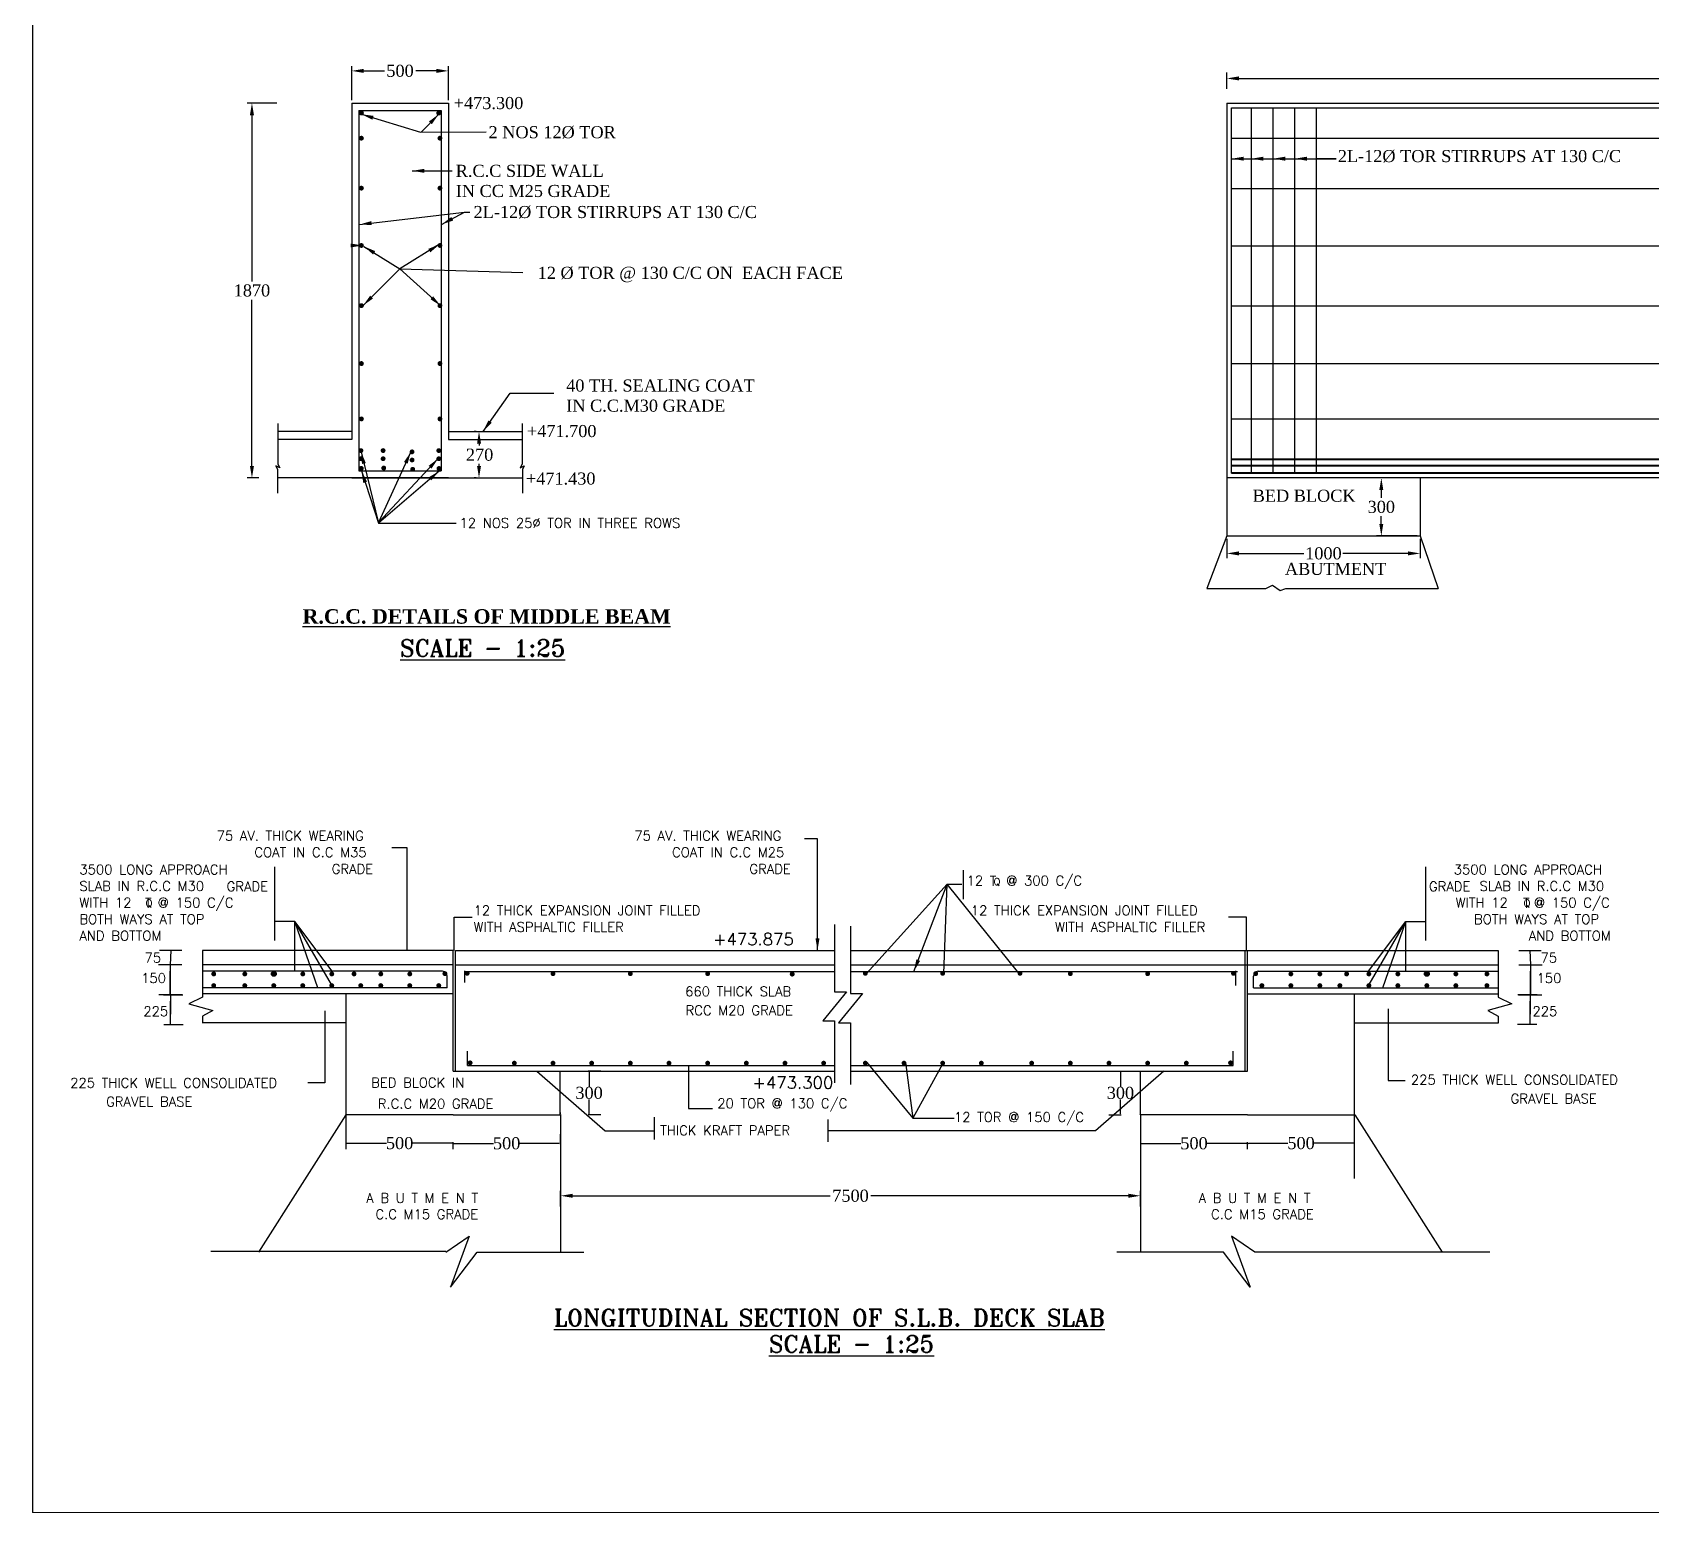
# Model space of a CAD drawing. Header units: millimetres. Extents: x 80 to 6605, y -615 to 2491.
# Drawn here: x 5576.1 to 5911.2, y -615.2 to -308.7 of the extents above; entities that cross this region are included whole.
import ezdxf

# ---------------------------------------------------------------- set-up
doc = ezdxf.new("R2010")
doc.units = ezdxf.units.MM
doc.layers.add('border', color=7, linetype='Continuous')
doc.styles.add('ROMANS', font='romans.shx', dxfattribs={"height": 2.5})
doc.styles.add('ROMANT', font='romant')
doc.styles.add('SIMPLEX', font='simplex.shx')
doc.styles.get("Standard").update_dxf_attribs({"font": 'times.ttf', "height": 2.5})
doc.styles.add('TNR_2.5', font='times.ttf', dxfattribs={"height": 2.5})
doc.dimstyles.new('ISO-25', dxfattribs={"dimtxt": 2.5, "dimasz": 2.5, "dimexe": 1.25, "dimexo": 0.625, "dimtad": 1, "dimlfac": 25, "dimtxsty": 'Standard', "dimcen": 2.5, "dimadec": 0, "dimazin": 0, "dimtfac": 1, "dimtmove": 0, "dimatfit": 3, "dimfxl": 1, "dimarcsym": 0})
doc.dimstyles.get("Standard").update_dxf_attribs({"dimtxt": 0.18, "dimasz": 0.18, "dimexe": 0.18, "dimexo": 0.0625, "dimgap": 0.09, "dimtad": 0, "dimtih": 1, "dimtoh": 1, "dimdec": 4, "dimzin": 0, "dimdsep": 46, "dimtxsty": 'Standard', "dimcen": 0.09, "dimadec": 0, "dimazin": 0, "dimtfac": 1, "dimtdec": 4, "dimtofl": 0, "dimtmove": 0, "dimatfit": 3, "dimfxl": 1, "dimtolj": 1, "dimtzin": 0, "dimarcsym": 0})
doc.dimstyles.new('STYLE_ESH', dxfattribs={"dimtxt": 2.5, "dimasz": 2.5, "dimexe": 1, "dimexo": 0.625, "dimtad": 0, "dimtih": 1, "dimtoh": 1, "dimdec": 0, "dimlfac": 100, "dimzin": 9, "dimdsep": 46, "dimtxsty": 'TNR_2.5', "dimcen": 2.5, "dimadec": 0, "dimazin": 2, "dimtfac": 1, "dimtdec": 0, "dimtofl": 0, "dimtmove": 2, "dimatfit": 3, "dimfxl": 1, "dimarcsym": 0})

# ---------------------------------------------------------------- blocks, each defined once
blk = doc.blocks.new('*D171')
at = {"color": 0, "lineweight": -2, "transparency": 16777216}
for p, q in [((5685.39, -551.79), (5685.39, -548.57)), ((5805.39, -551.79), (5805.39, -548.57)), ((5687.89, -549.57), (5741.21, -549.57)), ((5802.89, -549.57), (5749.57, -549.57))]:
    blk.add_line(p, q, dxfattribs=at)
at = {"color": 0, "transparency": 16777216}
for points in [[(5687.89, -549.15), (5687.89, -549.98), (5685.39, -549.57)], [(5802.89, -549.15), (5802.89, -549.98), (5805.39, -549.57)]]:
    blk.add_solid(points, dxfattribs=at)
at = {"layer": 'Defpoints', "color": 0, "transparency": 16777216}
for p in [(5685.39, -552.41), (5805.39, -549.57), (5805.39, -552.41)]:
    blk.add_point(p, dxfattribs=at)
at = {"color": 0, "transparency": 16777216, "insert": (5745.39, -549.57), "char_height": 2.5, "attachment_point": 5, "style": 'TNR_2.5'}
blk.add_mtext('7500', dxfattribs=at)
blk = doc.blocks.new('*D172')
at = {"color": 0, "lineweight": -2, "transparency": 16777216}
for p, q in [((5693.69, -523.78), (5691.11, -523.78)), ((5691.29, -523.96), (5691.29, -526.92)), ((5691.29, -532.6), (5691.29, -529.64)), ((5693.69, -532.78), (5691.11, -532.78))]:
    blk.add_line(p, q, dxfattribs=at)
at = {"color": 0, "transparency": 16777216}
for points in [[(5691.26, -523.96), (5691.32, -523.96), (5691.29, -523.78)], [(5691.26, -532.6), (5691.32, -532.6), (5691.29, -532.78)]]:
    blk.add_solid(points, dxfattribs=at)
at = {"layer": 'Defpoints', "color": 0, "transparency": 16777216}
for p in [(5691.29, -523.78), (5693.75, -523.78), (5693.75, -532.78)]:
    blk.add_point(p, dxfattribs=at)
at = {"color": 0, "transparency": 16777216, "insert": (5691.29, -528.28), "char_height": 2.5, "attachment_point": 5}
blk.add_mtext('\\A1;300', dxfattribs=at)
blk = doc.blocks.new('*D173')
at = {"color": 0, "lineweight": -2, "transparency": 16777216}
for p, q in [((5641.01, -539.91), (5641.01, -538.5)), ((5641.19, -538.68), (5649.37, -538.68)), ((5662.97, -538.68), (5654.78, -538.68)), ((5663.15, -539.91), (5663.15, -538.5))]:
    blk.add_line(p, q, dxfattribs=at)
at = {"color": 0, "transparency": 16777216}
for points in [[(5641.19, -538.65), (5641.19, -538.71), (5641.01, -538.68)], [(5662.97, -538.65), (5662.97, -538.71), (5663.15, -538.68)]]:
    blk.add_solid(points, dxfattribs=at)
at = {"layer": 'Defpoints', "color": 0, "transparency": 16777216}
for p in [(5641.01, -538.68), (5641.01, -539.97), (5663.15, -539.97)]:
    blk.add_point(p, dxfattribs=at)
at = {"color": 0, "transparency": 16777216, "insert": (5652.08, -538.68), "char_height": 2.5, "attachment_point": 5}
blk.add_mtext('\\A1;500', dxfattribs=at)
blk = doc.blocks.new('*D174')
at = {"color": 0, "lineweight": -2, "transparency": 16777216}
for p, q in [((5663.15, -538.72), (5663.15, -538.9)), ((5663.33, -538.72), (5671.52, -538.72)), ((5685.13, -538.72), (5676.93, -538.72)), ((5685.31, -536.84), (5685.31, -538.9))]:
    blk.add_line(p, q, dxfattribs=at)
at = {"color": 0, "transparency": 16777216}
for points in [[(5663.33, -538.69), (5663.33, -538.75), (5663.15, -538.72)], [(5685.13, -538.69), (5685.13, -538.75), (5685.31, -538.72)]]:
    blk.add_solid(points, dxfattribs=at)
at = {"layer": 'Defpoints', "color": 0, "transparency": 16777216}
for p in [(5663.15, -538.66), (5685.31, -536.78), (5685.31, -538.72)]:
    blk.add_point(p, dxfattribs=at)
at = {"color": 0, "transparency": 16777216, "insert": (5674.23, -538.72), "char_height": 2.5, "attachment_point": 5}
blk.add_mtext('\\A1;500', dxfattribs=at)
blk = doc.blocks.new('*D175')
at = {"color": 0, "lineweight": -2, "transparency": 16777216}
for p, q in [((5667.89, -391.38), (5667.51, -391.38)), ((5668.51, -393.88), (5668.51, -394.28)), ((5668.51, -398.48), (5668.51, -398.08)), ((5667.89, -400.98), (5667.51, -400.98))]:
    blk.add_line(p, q, dxfattribs=at)
at = {"color": 0, "transparency": 16777216}
for points in [[(5668.1, -393.88), (5668.93, -393.88), (5668.51, -391.38)], [(5668.1, -398.48), (5668.93, -398.48), (5668.51, -400.98)]]:
    blk.add_solid(points, dxfattribs=at)
at = {"layer": 'Defpoints', "color": 0, "transparency": 16777216}
for p in [(5668.51, -391.38), (5668.51, -400.98), (5668.51, -400.98)]:
    blk.add_point(p, dxfattribs=at)
at = {"color": 0, "transparency": 16777216, "insert": (5668.63, -396.18), "char_height": 2.5, "attachment_point": 5, "style": 'TNR_2.5'}
blk.add_mtext('270', dxfattribs=at)
blk = doc.blocks.new('*D176')
at = {"color": 0, "lineweight": -2, "transparency": 16777216}
for p, q in [((5626.67, -323.38), (5620.52, -323.38)), ((5621.52, -325.88), (5621.52, -360.28)), ((5621.52, -398.48), (5621.52, -364.08)), ((5622.97, -400.98), (5620.52, -400.98))]:
    blk.add_line(p, q, dxfattribs=at)
at = {"color": 0, "transparency": 16777216}
for points in [[(5621.1, -325.88), (5621.94, -325.88), (5621.52, -323.38)], [(5621.1, -398.48), (5621.94, -398.48), (5621.52, -400.98)]]:
    blk.add_solid(points, dxfattribs=at)
at = {"layer": 'Defpoints', "color": 0, "transparency": 16777216}
for p in [(5627.29, -323.38), (5621.52, -400.98), (5623.59, -400.98)]:
    blk.add_point(p, dxfattribs=at)
at = {"color": 0, "transparency": 16777216, "insert": (5621.52, -362.18), "char_height": 2.5, "attachment_point": 5, "style": 'TNR_2.5'}
blk.add_mtext('1870', dxfattribs=at)
blk = doc.blocks.new('*D180')
at = {"color": 0, "lineweight": -2, "transparency": 16777216}
for p, q in [((5823.25, -320.43), (5823.25, -317.03)), ((5825.75, -318.28), (6178.66, -318.28)), ((6181.16, -320.43), (6181.16, -317.03))]:
    blk.add_line(p, q, dxfattribs=at)
at = {"color": 0, "transparency": 16777216}
for points in [[(5825.75, -317.86), (5825.75, -318.69), (5823.25, -318.28)], [(6178.66, -317.86), (6178.66, -318.69), (6181.16, -318.28)]]:
    blk.add_solid(points, dxfattribs=at)
at = {"layer": 'Defpoints', "color": 0, "transparency": 16777216}
for p in [(6181.16, -318.28), (5823.25, -321.06), (6181.16, -321.06)]:
    blk.add_point(p, dxfattribs=at)
at = {"color": 0, "transparency": 16777216, "insert": (6002.2, -316.38), "char_height": 2.5, "attachment_point": 5}
blk.add_mtext('12500', dxfattribs=at)
blk = doc.blocks.new('*D185')
at = {"color": 0, "lineweight": -2, "transparency": 16777216}
for p, q in [((5805.39, -536.84), (5805.39, -538.9)), ((5805.57, -538.72), (5813.76, -538.72)), ((5827.37, -538.72), (5819.17, -538.72)), ((5827.55, -538.72), (5827.55, -538.9))]:
    blk.add_line(p, q, dxfattribs=at)
at = {"color": 0, "transparency": 16777216}
for points in [[(5805.57, -538.69), (5805.57, -538.75), (5805.39, -538.72)], [(5827.37, -538.69), (5827.37, -538.75), (5827.55, -538.72)]]:
    blk.add_solid(points, dxfattribs=at)
at = {"layer": 'Defpoints', "color": 0, "transparency": 16777216}
for p in [(5805.39, -536.78), (5805.39, -538.72), (5827.55, -538.66)]:
    blk.add_point(p, dxfattribs=at)
at = {"color": 0, "transparency": 16777216, "insert": (5816.47, -538.72), "char_height": 2.5, "attachment_point": 5}
blk.add_mtext('\\A1;500', dxfattribs=at)
blk = doc.blocks.new('*D186')
at = {"color": 0, "lineweight": -2, "transparency": 16777216}
for p, q in [((5827.55, -539.91), (5827.55, -538.5)), ((5827.73, -538.68), (5835.91, -538.68)), ((5849.51, -538.68), (5841.32, -538.68)), ((5849.69, -539.91), (5849.69, -538.5))]:
    blk.add_line(p, q, dxfattribs=at)
at = {"color": 0, "transparency": 16777216}
for points in [[(5827.73, -538.65), (5827.73, -538.71), (5827.55, -538.68)], [(5849.51, -538.65), (5849.51, -538.71), (5849.69, -538.68)]]:
    blk.add_solid(points, dxfattribs=at)
at = {"layer": 'Defpoints', "color": 0, "transparency": 16777216}
for p in [(5849.69, -538.68), (5827.55, -539.97), (5849.69, -539.97)]:
    blk.add_point(p, dxfattribs=at)
at = {"color": 0, "transparency": 16777216, "insert": (5838.62, -538.68), "char_height": 2.5, "attachment_point": 5}
blk.add_mtext('\\A1;500', dxfattribs=at)
blk = doc.blocks.new('*D187')
at = {"color": 0, "lineweight": -2, "transparency": 16777216}
for p, q in [((5798.84, -523.78), (5801.42, -523.78)), ((5801.24, -523.96), (5801.24, -526.92)), ((5801.24, -532.6), (5801.24, -529.64)), ((5798.84, -532.78), (5801.42, -532.78))]:
    blk.add_line(p, q, dxfattribs=at)
at = {"color": 0, "transparency": 16777216}
for points in [[(5801.21, -523.96), (5801.27, -523.96), (5801.24, -523.78)], [(5801.21, -532.6), (5801.27, -532.6), (5801.24, -532.78)]]:
    blk.add_solid(points, dxfattribs=at)
at = {"layer": 'Defpoints', "color": 0, "transparency": 16777216}
for p in [(5798.78, -523.78), (5801.24, -523.78), (5798.78, -532.78)]:
    blk.add_point(p, dxfattribs=at)
at = {"color": 0, "transparency": 16777216, "insert": (5801.24, -528.28), "char_height": 2.5, "attachment_point": 5}
blk.add_mtext('\\A1;300', dxfattribs=at)
blk = doc.blocks.new('*D189')
at = {"color": 0, "lineweight": -2, "transparency": 16777216}
for p, q in [((5823.25, -413.61), (5823.25, -417.6)), ((5863.25, -413.61), (5863.25, -417.6)), ((5825.75, -416.6), (5839.22, -416.6)), ((5860.75, -416.6), (5847.29, -416.6))]:
    blk.add_line(p, q, dxfattribs=at)
at = {"color": 0, "transparency": 16777216}
for points in [[(5825.75, -416.18), (5825.75, -417.01), (5823.25, -416.6)], [(5860.75, -416.18), (5860.75, -417.01), (5863.25, -416.6)]]:
    blk.add_solid(points, dxfattribs=at)
at = {"layer": 'Defpoints', "color": 0, "transparency": 16777216}
for p in [(5823.25, -412.98), (5863.25, -412.98), (5823.25, -416.6)]:
    blk.add_point(p, dxfattribs=at)
at = {"color": 0, "transparency": 16777216, "insert": (5843.25, -416.6), "char_height": 2.5, "attachment_point": 5, "style": 'TNR_2.5'}
blk.add_mtext('1000', dxfattribs=at)
blk = doc.blocks.new('*D190')
at = {"color": 0, "lineweight": -2, "transparency": 16777216}
for p, q in [((5862.63, -400.98), (5854.23, -400.98)), ((5855.23, -403.48), (5855.23, -405.09)), ((5855.23, -410.48), (5855.23, -408.88)), ((5862.63, -412.98), (5854.23, -412.98))]:
    blk.add_line(p, q, dxfattribs=at)
at = {"color": 0, "transparency": 16777216}
for points in [[(5854.81, -403.48), (5855.64, -403.48), (5855.23, -400.98)], [(5854.81, -410.48), (5855.64, -410.48), (5855.23, -412.98)]]:
    blk.add_solid(points, dxfattribs=at)
at = {"layer": 'Defpoints', "color": 0, "transparency": 16777216}
for p in [(5863.25, -400.98), (5855.23, -412.98), (5863.25, -412.98)]:
    blk.add_point(p, dxfattribs=at)
at = {"color": 0, "transparency": 16777216, "insert": (5855.23, -406.98), "char_height": 2.5, "attachment_point": 5, "style": 'TNR_2.5'}
blk.add_mtext('300', dxfattribs=at)
blk = doc.blocks.new('*D218')
at = {"color": 0, "lineweight": -2, "transparency": 16777216}
for p, q in [((5642.17, -322.76), (5642.17, -315.71)), ((5644.67, -316.71), (5648.93, -316.71)), ((5659.67, -316.71), (5655.41, -316.71)), ((5662.17, -322.76), (5662.17, -315.71))]:
    blk.add_line(p, q, dxfattribs=at)
at = {"color": 0, "transparency": 16777216}
for points in [[(5644.67, -316.29), (5644.67, -317.13), (5642.17, -316.71)], [(5659.67, -316.29), (5659.67, -317.13), (5662.17, -316.71)]]:
    blk.add_solid(points, dxfattribs=at)
at = {"layer": 'Defpoints', "color": 0, "transparency": 16777216}
for p in [(5662.17, -316.71), (5642.17, -323.38), (5662.17, -323.38)]:
    blk.add_point(p, dxfattribs=at)
at = {"color": 0, "transparency": 16777216, "insert": (5652.17, -316.71), "char_height": 2.5, "attachment_point": 5, "style": 'TNR_2.5'}
blk.add_mtext('500', dxfattribs=at)

msp = doc.modelspace()

# ---------------------------------------------------------------- linework, layer by layer
at = {"color": 0}
for p, q in [((5576.08736, -25.15823), (5576.08736, -615.15823)), ((5642.16945, -323.38447), (5662.16945, -323.38447)), ((5642.16945, -323.38447), (5642.16945, -392.98447)), ((5643.66945, -324.88447), (5660.66945, -324.88447)), ((5643.66945, -324.88447), (5643.66945, -399.48447)), ((5660.66945, -324.88447), (5660.66945, -399.48447)), ((5662.16945, -323.38447), (5662.16945, -392.98447)), ((5823.2534, -323.38447), (6017.64165, -323.38447)), ((5823.2534, -323.38447), (6017.64165, -323.38447)), ((5823.2534, -323.38447), (5823.2534, -400.98447)), ((5824.2534, -324.38447), (6017.64165, -324.38447)), ((5824.2534, -399.98447), (5824.2534, -324.38447)), ((5828.33452, -399.98447), (5828.33452, -324.38447)), ((5832.83452, -399.98447), (5832.83452, -324.38447)), ((5837.33452, -399.98447), (5837.33452, -324.38447)), ((5841.83452, -399.98447), (5841.83452, -324.38447)), ((5824.2534, -330.6446), (6017.64165, -330.6446)), ((5824.2534, -341.04558), (6017.64165, -341.04558)), ((5824.2534, -352.9035), (6017.64165, -352.9035)), ((5824.2534, -365.33206), (6017.64165, -365.33206)), ((5824.2534, -377.31141), (6017.64165, -377.31141)), ((5626.86625, -389.70347), (5626.86625, -398.14972)), ((5642.16945, -391.38447), (5626.86625, -391.38447)), ((5662.16945, -391.38447), (5677.47264, -391.38447)), ((5677.47264, -389.70347), (5677.47264, -398.14972)), ((5824.2534, -388.75598), (6017.64165, -388.75598)), ((5642.16945, -392.98447), (5626.86625, -392.98447)), ((5662.16945, -392.98447), (5677.47264, -392.98447)), ((5627.29159, -398.87312), (5626.47791, -398.48438)), ((5626.47791, -398.48438), (5626.83169, -399.26186)), ((5626.86625, -398.14972), (5627.29159, -398.87312)), ((5677.47264, -398.14972), (5677.04731, -398.87312)), ((5677.04731, -398.87312), (5677.86099, -398.48438)), ((5677.86099, -398.48438), (5677.50721, -399.26186)), ((5626.83169, -399.26186), (5626.83169, -404.15624)), ((5662.16945, -400.98447), (5626.83169, -400.98447)), ((5642.16945, -400.98447), (5677.50721, -400.98447)), ((5643.66945, -399.48447), (5660.66945, -399.48447)), ((5677.50721, -399.26186), (5677.50721, -404.15624)), ((6017.64165, -400.98447), (5823.2534, -400.98447)), ((5823.2534, -400.98447), (5823.2534, -412.98447)), ((5863.2534, -400.98447), (5863.2534, -412.98447)), ((5823.2534, -412.98447), (5819.09409, -423.86526)), ((5823.2534, -412.98447), (5863.2534, -412.98447)), ((5849.61746, -412.98447), (5857.29194, -412.98447)), ((5863.2534, -412.98447), (5866.99112, -423.86526)), ((5819.09409, -423.86526), (5831.36008, -423.86526)), ((5831.36008, -423.86526), (5832.69292, -423.19349)), ((5832.69292, -423.19349), (5834.29802, -424.30097)), ((5834.29802, -424.30097), (5835.49159, -423.86526)), ((5835.49159, -423.86526), (5866.99112, -423.86526)), ((5626.26107, -496.72528), (5626.26107, -481.467)), ((5768.76375, -488.16855), (5768.76375, -482.17909)), ((5864.43471, -496.72528), (5864.43471, -481.467)), ((5742.0906, -493.41594), (5742.0906, -507.33136)), ((5745.38969, -493.78216), (5745.38969, -507.69758)), ((5607.03577, -498.76893), (5602.37453, -498.76893)), ((5604.70515, -498.76893), (5604.61544, -501.76893)), ((5663.14983, -498.76893), (5611.2632, -498.76893)), ((5611.2632, -498.76893), (5611.2632, -508.48003)), ((5663.14983, -523.78216), (5663.14983, -498.76893)), ((5663.62983, -498.78216), (5742.0906, -498.78216)), ((5663.62983, -523.78216), (5663.62983, -498.78216)), ((5745.38969, -498.78216), (5827.54595, -498.78216)), ((5827.06595, -523.78216), (5827.06595, -498.78216)), ((5827.54595, -498.76893), (5879.43259, -498.76893)), ((5827.54595, -523.78216), (5827.54595, -498.76893)), ((5879.43259, -498.76893), (5879.43259, -508.48003)), ((5883.66001, -498.76893), (5888.32125, -498.76893)), ((5885.99063, -498.76893), (5886.08034, -501.76893)), ((5607.03577, -501.76893), (5602.19511, -501.76893)), ((5604.61544, -501.76893), (5604.61544, -507.75712)), ((5663.14983, -501.76893), (5611.2632, -501.76893)), ((5663.62983, -501.78216), (5742.0906, -501.78216)), ((5745.38969, -501.78216), (5827.54595, -501.78216)), ((5827.54595, -501.76893), (5879.43259, -501.76893)), ((5883.66001, -501.76893), (5888.50067, -501.76893)), ((5886.08034, -501.76893), (5886.08034, -507.75712)), ((5660.94983, -503.10257), (5611.2632, -503.10257)), ((5661.94983, -506.55712), (5661.94983, -504.10257)), ((5665.60036, -505.44889), (5665.60036, -502.98735)), ((5665.62983, -503.1286), (5742.0906, -503.1286)), ((5745.38969, -503.1286), (5825.45758, -503.1286)), ((5825.09542, -506.05735), (5825.09542, -502.98735)), ((5828.74595, -506.55712), (5828.74595, -504.10257)), ((5829.74595, -503.10257), (5879.43259, -503.10257)), ((5607.08258, -507.96064), (5602.24192, -507.96064)), ((5603.23184, -507.95679), (5607.22952, -507.95679)), ((5611.2632, -508.48003), (5608.44653, -509.85784)), ((5661.94983, -506.55712), (5611.2632, -506.55712)), ((5663.14983, -507.75712), (5611.2632, -507.75712)), ((5641.00858, -539.90733), (5641.00858, -507.75712)), ((5744.57372, -507.33136), (5739.6251, -513.37395)), ((5742.0906, -507.33136), (5744.57372, -507.33136)), ((5747.87281, -507.69758), (5742.92418, -513.74017)), ((5745.38969, -507.69758), (5747.87281, -507.69758)), ((5827.54595, -507.75712), (5879.43259, -507.75712)), ((5828.74595, -506.55712), (5879.43259, -506.55712)), ((5849.68721, -545.98216), (5849.68721, -507.75712)), ((5879.43259, -508.48003), (5882.24925, -509.85784)), ((5887.46395, -507.95679), (5883.46626, -507.95679)), ((5883.6132, -507.96064), (5888.45386, -507.96064)), ((5608.44653, -509.85784), (5613.45988, -511.19429)), ((5613.45988, -511.19429), (5611.2632, -512.36295)), ((5611.2632, -512.36295), (5611.2632, -513.86602)), ((5882.24925, -509.85784), (5877.2359, -511.19429)), ((5877.2359, -511.19429), (5879.43259, -512.36295)), ((5879.43259, -512.36295), (5879.43259, -513.86602)), ((5603.27865, -514.1485), (5607.27633, -514.1485)), ((5641.00858, -513.75712), (5611.2632, -513.75712)), ((5739.6251, -513.37395), (5742.0906, -513.37395)), ((5742.0906, -513.37395), (5742.0906, -526.19156)), ((5742.92418, -513.74017), (5745.38969, -513.74017)), ((5745.38969, -513.74017), (5745.38969, -526.55778)), ((5849.68721, -513.75712), (5879.43259, -513.75712)), ((5887.41714, -514.1485), (5883.41945, -514.1485)), ((5666.09452, -522.58216), (5666.09452, -519.64629)), ((5666.09452, -522.58216), (5742.0906, -522.58216)), ((5745.38969, -522.58216), (5824.60126, -522.58216)), ((5824.60126, -522.58216), (5824.60126, -519.64629)), ((5663.14983, -523.78216), (5742.0906, -523.78216)), ((5663.62983, -523.78216), (5742.0906, -523.78216)), ((5685.30609, -532.78216), (5685.30609, -523.78216)), ((5805.38969, -532.78216), (5805.38969, -523.78216)), ((5640.96202, -532.78216), (5622.89496, -561.26161)), ((5663.14983, -532.78216), (5641.00858, -532.78216)), ((5663.14983, -532.78216), (5685.38969, -532.78216)), ((5704.84288, -537.90328), (5704.84288, -533.29221)), ((5740.76086, -538.4073), (5740.76086, -533.79623)), ((5827.54595, -532.78216), (5805.30609, -532.78216)), ((5827.54595, -532.78216), (5849.68721, -532.78216)), ((5849.73376, -532.78216), (5867.80082, -561.26161)), ((5661.61158, -561.26161), (5666.4866, -557.90616)), ((5666.4866, -557.90616), (5662.58658, -568.50378)), ((5829.0842, -561.26161), (5824.20919, -557.90616)), ((5824.20919, -557.90616), (5828.1092, -568.50378)), ((5612.9961, -561.02812), (5661.61158, -561.02812)), ((5662.58658, -568.50378), (5668.1116, -561.26161)), ((5668.1116, -561.26161), (5690.17669, -561.26161)), ((5822.58418, -561.26161), (5800.51909, -561.26161)), ((5828.1092, -568.50378), (5822.58418, -561.26161)), ((5877.69968, -561.26161), (5829.0842, -561.26161))]:
    msp.add_line(p, q, dxfattribs=at)
at = {"color": 0, "lineweight": 40}
for p, q in [((6017.64165, -397.17243), (5824.2534, -397.17243)), ((6017.64165, -398.48447), (5824.2534, -398.48447)), ((6017.64165, -399.98447), (5824.2534, -399.98447))]:
    msp.add_line(p, q, dxfattribs=at)
at = {"color": 0, "ltscale": 0.5}
for p, q in [((5647.67995, -410.30501), (5663.76457, -410.30501)), ((5745.38969, -523.78216), (5827.54595, -523.78216)), ((5685.38969, -532.78216), (5685.38969, -561.26161)), ((5805.38969, -532.78216), (5805.38969, -561.26161))]:
    msp.add_line(p, q, dxfattribs=at)
at = {"color": 0, "const_width": 0.5}
for points in [[(5644.17808, -325.68854, 1), (5644.17808, -325.18854, 1)], [(5660.17108, -325.68854, 1), (5660.17108, -325.18854, 1)], [(5644.17808, -330.8946, 1), (5644.17808, -330.3946, 1)], [(5660.41945, -330.8946, 1), (5660.41945, -330.3946, 1)], [(5644.17808, -341.23471, 1), (5644.17808, -340.73471, 1)], [(5660.41945, -341.23471, 1), (5660.41945, -340.73471, 1)], [(5644.17808, -353.10177, 1), (5644.17808, -352.60177, 1)], [(5660.41945, -353.10177, 1), (5660.41945, -352.60177, 1)], [(5644.17808, -365.55449, 1), (5644.17808, -365.05449, 1)], [(5660.41945, -365.55449, 1), (5660.41945, -365.05449, 1)], [(5644.17808, -377.54372, 1), (5644.17808, -377.04372, 1)], [(5660.41945, -377.54372, 1), (5660.41945, -377.04372, 1)], [(5644.17808, -389.00479, 1), (5644.17808, -388.50479, 1)], [(5660.41945, -389.00479, 1), (5660.41945, -388.50479, 1)], [(5644.06938, -395.56134, 1), (5644.06938, -395.06134, 1)], [(5648.66422, -395.55842, 1), (5648.66422, -395.05842, 1)], [(5654.6588, -395.82268, 1), (5654.6588, -395.32268, 1)], [(5660.18722, -395.56134, 1), (5660.18722, -395.06134, 1)], [(5644.06938, -397.25169, 1), (5644.06938, -396.75169, 1)], [(5644.149, -399.25055, 1), (5644.149, -398.75055, 1)], [(5648.66422, -397.24877, 1), (5648.66422, -396.74877, 1)], [(5648.79659, -399.17604, 1), (5648.79659, -398.67604, 1)], [(5654.6588, -397.51302, 1), (5654.6588, -397.01302, 1)], [(5654.79117, -399.44029, 1), (5654.79117, -398.94029, 1)], [(5660.18722, -397.25169, 1), (5660.18722, -396.75169, 1)], [(5660.21821, -399.26412, 1), (5660.21821, -398.76412, 1)], [(5613.3662, -503.65547, 1), (5613.8662, -503.65547, 1)], [(5613.3662, -506.05712, 1), (5613.8662, -506.05712, 1)], [(5619.79285, -503.65435, 1), (5620.29285, -503.65435, 1)], [(5619.79285, -506.056, 1), (5620.29285, -506.056, 1)], [(5625.79285, -503.65435, 1), (5626.29285, -503.65435, 1)], [(5625.79285, -506.056, 1), (5626.29285, -506.056, 1)], [(5631.79285, -503.65435, 1), (5632.29285, -503.65435, 1)], [(5631.79285, -506.056, 1), (5632.29285, -506.056, 1)], [(5637.79285, -503.65435, 1), (5638.29285, -503.65435, 1)], [(5637.79285, -506.056, 1), (5638.29285, -506.056, 1)], [(5642.40413, -503.65435, 1), (5642.90413, -503.65435, 1)], [(5643.79285, -506.056, 1), (5644.29285, -506.056, 1)], [(5647.9341, -503.65435, 1), (5648.4341, -503.65435, 1)], [(5647.9341, -506.056, 1), (5648.4341, -506.056, 1)], [(5653.9341, -503.65435, 1), (5654.4341, -503.65435, 1)], [(5653.9341, -506.056, 1), (5654.4341, -506.056, 1)], [(5659.9341, -506.056, 1), (5660.4341, -506.056, 1)], [(5661.20158, -503.57986, 1), (5661.70158, -503.57986, 1)], [(5665.81519, -503.53424, 1), (5666.31519, -503.53424, 1)], [(5683.5744, -503.59934, 1), (5684.0744, -503.59934, 1)], [(5699.5744, -503.59934, 1), (5700.0744, -503.59934, 1)], [(5715.5744, -503.59934, 1), (5716.0744, -503.59934, 1)], [(5733.06816, -503.68699, 1), (5733.56816, -503.68699, 1)], [(5748.21053, -503.52603, 1), (5748.71053, -503.52603, 1)], [(5764.21053, -503.52603, 1), (5764.71053, -503.52603, 1)], [(5780.21053, -503.52603, 1), (5780.71053, -503.52603, 1)], [(5791.12138, -503.59934, -1), (5790.62138, -503.59934, -1)], [(5807.12138, -503.59934, -1), (5806.62138, -503.59934, -1)], [(5824.88059, -503.53424, -1), (5824.38059, -503.53424, -1)], [(5829.49421, -503.57986, -1), (5828.99421, -503.57986, -1)], [(5830.76168, -506.056, -1), (5830.26168, -506.056, -1)], [(5836.76168, -503.65435, -1), (5836.26168, -503.65435, -1)], [(5836.76168, -506.056, -1), (5836.26168, -506.056, -1)], [(5842.76168, -503.65435, -1), (5842.26168, -503.65435, -1)], [(5842.76168, -506.056, -1), (5842.26168, -506.056, -1)], [(5846.90294, -506.056, -1), (5846.40294, -506.056, -1)], [(5848.29165, -503.65435, -1), (5847.79165, -503.65435, -1)], [(5852.90294, -503.65435, -1), (5852.40294, -503.65435, -1)], [(5852.90294, -506.056, -1), (5852.40294, -506.056, -1)], [(5858.90294, -503.65435, -1), (5858.40294, -503.65435, -1)], [(5858.90294, -506.056, -1), (5858.40294, -506.056, -1)], [(5864.90294, -503.65435, -1), (5864.40294, -503.65435, -1)], [(5864.90294, -506.056, -1), (5864.40294, -506.056, -1)], [(5870.90294, -503.65435, -1), (5870.40294, -503.65435, -1)], [(5870.90294, -506.056, -1), (5870.40294, -506.056, -1)], [(5877.32958, -503.65547, -1), (5876.82958, -503.65547, -1)], [(5877.32958, -506.05712, -1), (5876.82958, -506.05712, -1)], [(5666.42, -522.04935, 1), (5666.92, -522.04935, 1)], [(5675.5744, -522.11445, 1), (5676.0744, -522.11445, 1)], [(5683.5744, -522.11445, 1), (5684.0744, -522.11445, 1)], [(5691.5744, -522.11445, 1), (5692.0744, -522.11445, 1)], [(5699.5744, -522.11445, 1), (5700.0744, -522.11445, 1)], [(5707.5744, -522.11445, 1), (5708.0744, -522.11445, 1)], [(5715.5744, -522.11445, 1), (5716.0744, -522.11445, 1)], [(5723.5744, -522.11445, 1), (5724.0744, -522.11445, 1)], [(5731.5744, -522.11445, 1), (5732.0744, -522.11445, 1)], [(5739.5744, -522.11445, 1), (5740.0744, -522.11445, 1)], [(5748.21053, -522.11445, 1), (5748.71053, -522.11445, 1)], [(5756.21053, -522.11445, 1), (5756.71053, -522.11445, 1)], [(5764.21053, -522.11445, 1), (5764.71053, -522.11445, 1)], [(5772.21053, -522.11445, 1), (5772.71053, -522.11445, 1)], [(5783.12138, -522.11445, -1), (5782.62138, -522.11445, -1)], [(5791.12138, -522.11445, -1), (5790.62138, -522.11445, -1)], [(5799.12138, -522.11445, -1), (5798.62138, -522.11445, -1)], [(5807.12138, -522.11445, -1), (5806.62138, -522.11445, -1)], [(5815.12138, -522.11445, -1), (5814.62138, -522.11445, -1)], [(5824.27578, -522.04935, -1), (5823.77578, -522.04935, -1)]]:
    msp.add_lwpolyline(points, format="xyb", close=True, dxfattribs=at)
at = {"color": 0}
msp.add_lwpolyline([(5830.83452, -334.89028), (5837.33452, -334.89028), (5841.83452, -334.89028)], dxfattribs=at)
for centre in [(5626.04805, -503.64326), (5864.64773, -503.64326)]:
    msp.add_circle(centre, 0.49988, dxfattribs=at)
for centre, start, end in [((5660.94983, -504.10257), 0, 90), ((5829.74595, -504.10257), 90, 180), ((5686.30609, -532.36268), 180, 197.4415508), ((5804.38969, -532.36268), 342.5584492, 0)]:
    msp.add_arc(centre, 1, start, end, dxfattribs=at)
at = {"layer": 'border', "color": 0, "lineweight": 5}
for p, q in [((5576.08736, -15.15823), (5576.08736, -615.15823)), ((5576.08736, -615.15823), (6436.08736, -615.15823))]:
    msp.add_line(p, q, dxfattribs=at)

# ---------------------------------------------------------------- texts
at = {"color": 0}
for s, p in [('BED BLOCK', (5828.61087, -405.90477)), ('ABUTMENT', (5835.286, -421.05782))]:
    msp.add_text(s, height=2.5, dxfattribs=at).set_placement(p)
for s, height, style, p in [('%%USCALE - 1:25', 3.5, 'ROMANT', (5652.1647, -437.93947)), ('75 AV. THICK WEARING', 2, 'SIMPLEX', (5614.222, -476.03872)), ('75 AV. THICK WEARING', 2, 'SIMPLEX', (5700.64971, -476.03872)), ('COAT IN C.C M35', 2, 'SIMPLEX', (5622.02202, -479.46729)), ('COAT IN C.C M25', 2, 'SIMPLEX', (5708.44973, -479.46729)), ('3500 LONG APPROACH', 2, 'SIMPLEX', (5585.81119, -483.03246)), ('GRADE', 2, 'SIMPLEX', (5638.0333, -482.9137)), ('GRADE', 2, 'SIMPLEX', (5724.46101, -482.9137)), ('3500 LONG APPROACH', 2, 'SIMPLEX', (5870.21792, -483.03246)), ('SLAB IN R.C.C M30', 2, 'SIMPLEX', (5585.81119, -486.46103)), ('GRADE', 2, 'SIMPLEX', (5616.28124, -486.54099)), ('12   @ 300 C/C', 2, 'SIMPLEX', (5769.41634, -485.3339)), ('T ', 2, 'SIMPLEX', (5774.20548, -485.39045)), ('Q', 1.5, 'SIMPLEX', (5774.96957, -485.29835)), ('GRADE', 2, 'SIMPLEX', (5865.08121, -486.54099)), ('SLAB IN R.C.C M30', 2, 'SIMPLEX', (5875.55126, -486.46103)), ('WITH 12   @ 150 C/C', 2, 'SIMPLEX', (5585.81119, -489.88961)), ('T ', 2, 'SIMPLEX', (5599.38944, -489.97293)), ('Q', 1.5, 'SIMPLEX', (5599.49155, -489.74853)), ('WITH 12   @ 150 C/C', 2, 'SIMPLEX', (5870.59888, -489.88961)), ('T ', 2, 'SIMPLEX', (5884.55741, -489.97293)), ('Q', 1.5, 'SIMPLEX', (5884.64578, -489.74853)), ('BOTH WAYS AT TOP', 2, 'SIMPLEX', (5585.81119, -493.31818)), ('12 THICK EXPANSION JOINT FILLED', 2, 'SIMPLEX', (5667.37808, -491.5082)), ('12 THICK EXPANSION JOINT FILLED', 2, 'SIMPLEX', (5770.27008, -491.5082)), ('BOTH WAYS AT TOP', 2, 'SIMPLEX', (5874.4084, -493.31818)), ('AND BOTTOM', 2, 'SIMPLEX', (5585.81119, -496.74675)), ('WITH ASPHALTIC FILLER', 2, 'SIMPLEX', (5667.37808, -494.93677)), ('+473.875', 2.5, 'ROMANS', (5716.93592, -497.69562)), ('WITH ASPHALTIC FILLER', 2, 'SIMPLEX', (5787.69865, -494.93677)), ('AND BOTTOM', 2, 'SIMPLEX', (5885.74173, -496.74675)), ('75', 2, 'SIMPLEX', (5599.29047, -501.27972)), ('75', 2, 'SIMPLEX', (5888.16721, -501.27972)), ('150', 2, 'SIMPLEX', (5598.58769, -505.51903)), ('150', 2, 'SIMPLEX', (5887.34618, -505.51903)), ('660 THICK SLAB', 2, 'SIMPLEX', (5711.16318, -508.27638)), ('225', 2, 'SIMPLEX', (5599.05164, -512.36295)), ('RCC M20 GRADE', 2, 'SIMPLEX', (5711.25193, -512.1853)), ('225', 2, 'SIMPLEX', (5886.50129, -512.36295)), ('225 THICK WELL CONSOLIDATED', 2, 'SIMPLEX', (5583.89704, -527.19295)), ('BED BLOCK IN ', 2, 'SIMPLEX', (5646.19132, -527.13768)), ('+473.300', 2.5, 'ROMANS', (5725.10751, -527.39486)), ('225 THICK WELL CONSOLIDATED', 2, 'SIMPLEX', (5861.34122, -526.56264)), ('GRAVEL BASE', 2, 'SIMPLEX', (5591.35187, -531.08207)), ('20 TOR @ 130 C/C', 2, 'SIMPLEX', (5717.82489, -531.43717)), ('GRAVEL BASE', 2, 'SIMPLEX', (5881.98163, -530.45177)), (' R.C.C M20 GRADE', 2, 'SIMPLEX', (5646.19132, -531.52048)), ('12 TOR @ 150 C/C', 2, 'SIMPLEX', (5766.78821, -534.28978)), ('THICK KRAFT PAPER', 2, 'SIMPLEX', (5705.98838, -537.03641)), ('A B U T M E N T', 2, 'SIMPLEX', (5645.17899, -551.02228)), ('A B U T M E N T', 2, 'SIMPLEX', (5817.42155, -551.02228)), ('C.C M15 GRADE', 2, 'SIMPLEX', (5647.07931, -554.38841)), ('C.C M15 GRADE', 2, 'SIMPLEX', (5819.99742, -554.38841)), ('%%ULONGITUDINAL SECTION OF S.L.B. DECK SLAB', 3.5, 'ROMANT', (5684.01756, -576.55646)), ('%%USCALE - 1:25', 3.5, 'ROMANT', (5728.48872, -581.999))]:
    msp.add_text(s, height=height, dxfattribs=dict(at, style=style)).set_placement(p)
at = {"color": 0, "char_height": 2.5, "attachment_point": 1}
for s, insert, width in [('+473.300', (5663.27535, -322.11885), 26.0851), ('2 NOS 12%%C TOR', (5670.4896, -328.15107), 26.0851), ('2L-12%%C TOR STIRRUPS AT 130 C/C', (5846.22283, -333.09532), 90.9920635), ('R.C.C SIDE WALL \\PIN CC M25 GRADE', (5663.69464, -336.15273), 44.8520478), ('2L-12%%C TOR STIRRUPS AT 130 C/C ', (5667.38478, -344.67142), 90.9920635), ('12 %%C TOR @ 130 C/C ON  EACH FACE', (5680.64719, -357.26202), 112.5587955), ('40 TH. SEALING COAT\\PIN C.C.M30 GRADE ', (5686.5575, -380.59292), 90.9920635), ('+471.700', (5678.42434, -390.0199), 26.0851), ('+471.430', (5678.2151, -399.85032), 26.0851)]:
    msp.add_mtext(s, dxfattribs=dict(at, insert=insert, width=width))
at = {"color": 0, "insert": (5664.4713, -409.2964), "char_height": 2, "attachment_point": 1, "style": 'SIMPLEX'}
msp.add_mtext('12 NOS 25%%C TOR IN THREE ROWS', dxfattribs=at)
at = {"color": 0, "insert": (5632.00644, -428.14309), "char_height": 3, "attachment_point": 1}
msp.add_mtext('{\\fTimes New Roman|b1|i0|c0|p18;\\LR.C.C. DETAILS OF MIDDLE BEAM}', dxfattribs=at)

# ---------------------------------------------------------------- dimensions: what is measured, and where the dimension line sits
at = {"color": 0}
for base, p1, p2, text, dimstyle, picture, middle in [((6181.15596, -318.27793), (5823.2534, -321.05561), (6181.15596, -321.05561), '12500', 'ISO-25', '*D180', (6002.20468, -316.3813)), ((5662.16945, -316.71025), (5642.16945, -323.38447), (5662.16945, -323.38447), '500', 'STYLE_ESH', '*D218', (5652.16945, -316.71025)), ((5823.2534, -416.59763), (5863.2534, -412.98447), (5823.2534, -412.98447), '1000', 'STYLE_ESH', '*D189', (5843.2534, -416.59763)), ((5805.38969, -549.56613), (5685.38969, -552.41353), (5805.38969, -552.41353), '7500', 'STYLE_ESH', '*D171', (5745.38969, -549.56613))]:
    dim = msp.add_linear_dim(base=base, p1=p1, p2=p2, text=text, dimstyle=dimstyle, dxfattribs=at)
    dim.commit()
    dim.dimension.update_dxf_attribs({"geometry": picture, "text_midpoint": middle})
for base, p1, p2, text, picture, middle in [((5621.51946, -400.98447), (5627.29237, -323.38447), (5623.59342, -400.98447), '1870', '*D176', (5621.51946, -362.18447)), ((5855.22689, -412.98447), (5863.2534, -400.98447), (5863.2534, -412.98447), '300', '*D190', (5855.22689, -406.98447))]:
    dim = msp.add_linear_dim(base=base, p1=p1, p2=p2, angle=90, text=text, dimstyle='STYLE_ESH', dxfattribs=at)
    dim.commit()
    dim.dimension.update_dxf_attribs({"geometry": picture, "text_midpoint": middle})
dim = msp.add_linear_dim(base=(5668.51253, -400.98447), p1=(5668.51253, -391.38447), p2=(5668.51253, -400.98447), angle=90, text='270', dimstyle='STYLE_ESH', dxfattribs=at)
dim.commit()
dim.dimension.update_dxf_attribs({"geometry": '*D175', "text_midpoint": (5668.63483, -396.17599), "dimtype": 160})
for base, p1, p2, angle, text, picture, middle in [((5691.28684, -523.78216), (5693.75401, -532.78216), (5693.75401, -523.78216), 90, '300', '*D172', (5691.28684, -528.28216)), ((5801.24236, -523.78216), (5798.77519, -532.78216), (5798.77519, -523.78216), 90, '300', '*D187', (5801.24236, -528.28216)), ((5805.38969, -538.71983), (5827.54595, -538.66092), (5805.38969, -536.7782), 180, '500', '*D185', (5816.46782, -538.71983)), ((5849.68721, -538.68416), (5827.54595, -539.96983), (5849.68721, -539.96983), 180, '500', '*D186', (5838.61658, -538.68416))]:
    dim = msp.add_linear_dim(base=base, p1=p1, p2=p2, angle=angle, text=text, dimstyle='Standard', override={"dimscale": 1}, dxfattribs=at)
    dim.commit()
    dim.dimension.update_dxf_attribs({"geometry": picture, "text_midpoint": middle})
for base, p1, p2, picture, middle in [((5641.00858, -538.68416), (5663.14983, -539.96983), (5641.00858, -539.96983), '*D173', (5652.0792, -538.68416)), ((5685.30609, -538.71983), (5663.14983, -538.66092), (5685.30609, -536.7782), '*D174', (5674.22796, -538.71983))]:
    dim = msp.add_linear_dim(base=base, p1=p1, p2=p2, text='500', dimstyle='Standard', override={"dimscale": 1}, dxfattribs=at)
    dim.commit()
    dim.dimension.update_dxf_attribs({"geometry": picture, "text_midpoint": middle})

# ---------------------------------------------------------------- leaders
for points in [[(5644.17808, -325.68854), (5656.38649, -329.42255), (5670.00868, -329.3457)], [(5660.17108, -325.68854), (5656.55173, -329.42162)], [(5654.69632, -337.40273), (5662.97486, -337.40273)], [(5644.09762, -395.55974), (5647.67995, -410.30501)], [(5654.4088, -395.57268), (5647.67995, -410.2153)], [(5660.07748, -396.93524), (5647.67995, -410.2153)], [(5644.18073, -399.51112), (5647.67995, -410.30501)], [(5660.26124, -399.54162), (5647.67995, -410.30501)]]:
    msp.add_leader(points, dimstyle='STYLE_ESH', dxfattribs=at)
for points, dimstyle, override in [([(5824.2534, -334.89028), (5832.83452, -334.89028), (5837.33452, -334.89028)], 'ISO-25', {"dimgap": 0.625, "dimtad": 0}), ([(5828.33452, -334.89028), (5836.91564, -334.89028), (5841.41564, -334.89028)], 'ISO-25', {"dimgap": 0.625, "dimtad": 0}), ([(5832.83452, -334.89028), (5841.41564, -334.89028), (5845.91564, -334.89028)], 'ISO-25', {"dimgap": 0.625, "dimtad": 0}), ([(5837.33452, -334.89028), (5845.91564, -334.89028), (5841.83452, -334.89028)], 'ISO-25', {"dimgap": 0.625, "dimtad": 0}), ([(5643.77976, -348.51266), (5665.49712, -345.95829)], 'STYLE_ESH', {"dimgap": 0.625, "dimtad": 0}), ([(5660.77976, -348.50171), (5665.49712, -345.95829), (5666.61676, -345.95829)], 'STYLE_ESH', {"dimgap": 0.625, "dimtad": 0}), ([(5644.42808, -352.85177), (5643.77632, -352.85177)], 'STYLE_ESH', {"dimgap": 0.625, "dimtad": 0}), ([(5644.68671, -353.04355), (5652.12274, -357.67905), (5677.56822, -358.47517)], 'STYLE_ESH', {"dimgap": 0.625, "dimtad": 0}), ([(5660.36568, -352.59592), (5652.12274, -357.67905)], 'STYLE_ESH', {"dimgap": 0.625, "dimtad": 0}), ([(5644.52519, -365.28859), (5652.12274, -357.67905)], 'STYLE_ESH', {"dimgap": 0.625, "dimtad": 0}), ([(5660.5934, -365.35827), (5652.12274, -357.67905)], 'STYLE_ESH', {"dimgap": 0.625, "dimtad": 0}), ([(5738.55579, -498.78216), (5738.55579, -475.66275), (5735.87761, -475.66275)], 'STYLE_ESH', {"dimgap": 0.625, "dimtad": 0}), ([(5653.64409, -498.76893), (5653.64409, -477.52022), (5650.45109, -477.52022)], 'Standard', {"dimscale": 1}), ([(5748.71053, -503.52603), (5765.3933, -485.09162)], 'Standard', {"dimscale": 1}), ([(5764.71053, -503.52603), (5765.3933, -485.09162), (5768.41545, -485.09162)], 'Standard', {"dimscale": 1}), ([(5780.21144, -503.50468), (5765.3933, -485.09162)], 'Standard', {"dimscale": 1}), ([(5663.37256, -498.76893), (5663.37256, -491.88251), (5667.08796, -491.88251)], 'Standard', {"dimscale": 1}), ([(5827.32322, -498.76893), (5827.32322, -491.88251), (5823.60782, -491.88251)], 'Standard', {"dimscale": 1}), ([(5630.42732, -503.06086), (5630.42732, -492.78561), (5626.26107, -492.78561)], 'Standard', {"dimscale": 1}), ([(5637.95223, -505.823), (5630.42732, -492.78561)], 'Standard', {"dimscale": 1}), ([(5638.10655, -503.10257), (5630.42732, -492.78561)], 'Standard', {"dimscale": 1}), ([(5635.18356, -506.55712), (5630.42732, -492.78561)], 'Standard', {"dimscale": 1}), ([(5852.58924, -503.10257), (5860.26846, -492.78561)], 'Standard', {"dimscale": 1}), ([(5852.74355, -505.823), (5860.26846, -492.78561)], 'Standard', {"dimscale": 1}), ([(5855.51222, -506.55712), (5860.26846, -492.78561)], 'Standard', {"dimscale": 1}), ([(5860.26846, -503.06086), (5860.26846, -492.78561), (5864.43471, -492.78561)], 'Standard', {"dimscale": 1}), ([(5604.61544, -501.76893), (5604.61544, -505.79389)], 'Standard', {"dimscale": 1}), ([(5886.08034, -501.76893), (5886.08034, -505.79389)], 'Standard', {"dimscale": 1}), ([(5604.62702, -507.75712), (5604.61544, -503.08638)], 'Standard', {"dimscale": 1}), ([(5886.06876, -507.75712), (5886.08034, -503.08638)], 'Standard', {"dimscale": 1}), ([(5604.66225, -507.96064), (5604.66225, -511.9856)], 'Standard', {"dimscale": 1}), ([(5604.67383, -513.94883), (5604.66225, -509.27809)], 'Standard', {"dimscale": 1}), ([(5886.02195, -513.94883), (5886.03353, -509.27809)], 'Standard', {"dimscale": 1}), ([(5886.03353, -507.96064), (5886.03353, -511.9856)], 'Standard', {"dimscale": 1}), ([(5636.59335, -511.30902), (5636.59335, -526.15755), (5633.09432, -526.15755)], 'Standard', {"dimscale": 1}), ([(5856.66767, -510.87971), (5856.66767, -525.72824), (5860.1667, -525.72824)], 'Standard', {"dimscale": 1}), ([(5711.84828, -522.58216), (5711.84828, -531.477), (5716.80754, -531.477)], 'Standard', {"dimscale": 1}), ([(5748.74354, -521.95322), (5758.31025, -533.48279)], 'Standard', {"dimscale": 1}), ([(5756.74354, -521.95322), (5758.31025, -533.48279)], 'Standard', {"dimscale": 1}), ([(5764.49354, -522.20322), (5758.31025, -533.48279), (5766.83398, -533.48279)], 'Standard', {"dimscale": 1}), ([(5680.48244, -523.78216), (5694.60852, -536.10177), (5704.84288, -536.10177)], 'Standard', {"dimscale": 1}), ([(5810.21334, -523.78216), (5796.08726, -536.10177), (5740.76086, -536.10177)], 'Standard', {"dimscale": 1})]:
    msp.add_leader(points, dimstyle=dimstyle, override=override, dxfattribs=at)
at = {"color": 0, "ltscale": 0.5}
msp.add_leader([(5669.34379, -391.34919), (5674.99119, -383.40454), (5683.97568, -383.40454)], dimstyle='ISO-25', override={"dimgap": 0.625, "dimtad": 0}, dxfattribs=at)
at = {"color": 0, "ltscale": 6}
msp.add_leader([(5758.50649, -503.1286), (5765.3933, -485.09162)], dimstyle='ISO-25', override={"dimgap": 0.625, "dimtad": 0}, dxfattribs=at)

doc.saveas('drawing.dxf')
